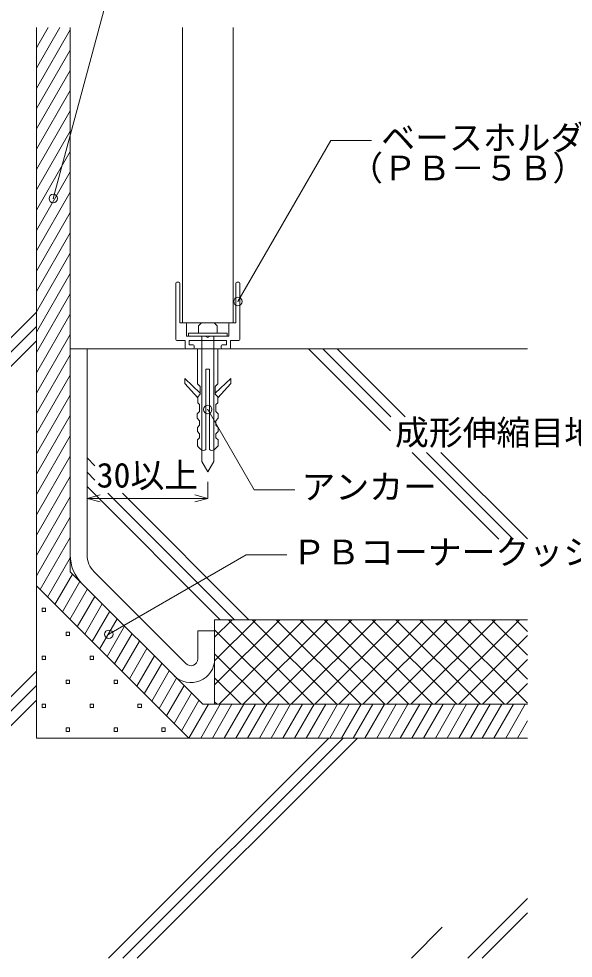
# Model space of a CAD drawing. Units: millimetres, scale not verified. Extents: x -675 to 675, y -471 to 460.
# Drawn here: x -103.6 to 60.1, y -209.9 to 67.6 of the extents above; entities that cross this region are included whole.
import ezdxf
from ezdxf.enums import TextEntityAlignment as Align

# ---------------------------------------------------------------- set-up
doc = ezdxf.new("R2010")
doc.units = ezdxf.units.MM
doc.header["$LTSCALE"] = 5
doc.header["$PDMODE"] = 32
doc.header["$PDSIZE"] = 2.5
doc.layers.add('1-0_芯・寸法線', color=7, linetype='Continuous', lineweight=18)
doc.styles.add('ＭＳ ゴシック', font='')
doc.styles.get('ＭＳ ゴシック').set_extended_font_data('MS Gothic')

msp = doc.modelspace()

# ---------------------------------------------------------------- linework, layer by layer
at = {"layer": '1-0_芯・寸法線'}
for p, q in [((-77.555, 73.787), (-93.427, 14.553)), ((-98.427, 65.071), (-98.427, -144.877)), ((-98.427, 59.076), (-94.966, 65.071)), ((-98.427, 53.076), (-91.502, 65.071)), ((-98.427, 47.076), (-88.427, 64.397)), ((-88.427, -35.741), (-88.427, 65.071)), ((-55.313, 65.071), (-55.313, -22.177)), ((-40.313, 65.071), (-40.313, -22.177)), ((-98.427, 41.076), (-88.427, 58.397)), ((-98.427, 35.076), (-88.427, 52.397)), ((-98.427, 29.076), (-88.427, 46.397)), ((-98.427, 23.076), (-88.427, 40.397)), ((-98.427, 17.076), (-88.427, 34.397)), ((-98.427, 11.076), (-88.427, 28.397)), ((-98.427, 5.076), (-88.427, 22.397)), ((-98.427, -0.924), (-88.427, 16.397)), ((-98.427, -6.924), (-88.427, 10.397)), ((-98.427, -12.924), (-88.427, 4.397)), ((-98.427, -18.924), (-88.427, -1.603)), ((-98.427, -24.924), (-88.427, -7.603)), ((-57.263, -10.477), (-57.263, -27.077)), ((-56.363, -10.177), (-56.963, -10.177)), ((-56.063, -10.477), (-56.063, -22.177)), ((-39.563, -10.477), (-39.563, -22.177)), ((-38.663, -10.177), (-39.263, -10.177)), ((-38.363, -10.477), (-38.363, -27.077)), ((-98.427, -30.924), (-88.427, -13.603)), ((-287.978, -208.61), (-98.427, -19.059)), ((-98.427, -36.924), (-88.427, -19.603)), ((-54.363, -22.177), (-56.063, -22.177)), ((-40.313, -22.177), (-55.313, -22.177)), ((-41.263, -22.177), (-39.563, -22.177)), ((-283.735, -208.61), (-98.427, -23.302)), ((-54.063, -22.477), (-54.063, -26.177)), ((-49.696, -22.201), (-45.93, -22.201)), ((-41.563, -22.477), (-41.563, -26.177)), ((-279.493, -208.61), (-98.427, -27.544)), ((-98.427, -42.924), (-88.427, -25.603)), ((-56.963, -27.377), (-54.513, -27.377)), ((-54.513, -29.577), (-54.513, -27.377)), ((-54.063, -26.177), (-48.563, -26.177)), ((-53.494, -25.2), (-42.132, -25.2)), ((-53.494, -26.177), (-53.494, -25.2)), ((-53.494, -26.177), (-42.132, -26.177)), ((-53.313, -27.377), (-42.313, -27.377)), ((-53.313, -27.377), (-53.313, -28.677)), ((-48.563, -26.177), (-47.813, -26.477)), ((-47.813, -26.477), (-47.063, -26.177)), ((-47.063, -26.177), (-41.563, -26.177)), ((-42.313, -28.677), (-42.313, -27.377)), ((-42.132, -26.177), (-42.132, -25.2)), ((-38.663, -27.377), (-41.113, -27.377)), ((-41.113, -29.577), (-41.113, -27.377)), ((-83.427, -29.877), (-88.427, -29.877)), ((-83.427, -29.877), (-83.427, -90.764)), ((-83.427, -29.877), (-49.563, -29.877)), ((-54.213, -29.877), (-52.113, -29.877)), ((-52.113, -28.677), (-53.313, -28.677)), ((-51.813, -29.577), (-51.813, -28.977)), ((-50.813, -40.21), (-50.813, -29.877)), ((-50.813, -29.877), (-44.813, -29.877)), ((-46.063, -29.877), (46.573, -29.877)), ((-44.813, -40.21), (-44.813, -29.877)), ((-43.813, -28.977), (-43.813, -29.577)), ((-43.513, -28.677), (-42.313, -28.677)), ((-43.513, -29.877), (-41.413, -29.877)), ((-18.059, -29.877), (6.191, -54.128)), ((-13.817, -29.877), (6.218, -49.912)), ((-9.574, -29.877), (10.461, -49.912)), ((-98.427, -48.924), (-88.427, -31.603)), ((-88.427, -35.741), (-88.427, -95.735)), ((-48.351, -59.649), (-48.351, -35.883)), ((-48.351, -35.883), (-47.275, -35.883)), ((-47.275, -59.649), (-47.275, -35.883)), ((-98.427, -54.924), (-88.427, -37.603)), ((-98.427, -60.924), (-88.427, -43.603)), ((-98.427, -66.924), (-88.427, -49.603)), ((-50.909, -50.398), (-50.909, -49.046)), ((-44.717, -50.398), (-44.717, -49.046)), ((-50.884, -54.305), (-50.884, -53.118)), ((-44.742, -54.305), (-44.742, -53.118)), ((-98.427, -72.924), (-88.427, -55.603)), ((12.524, -60.46), (38.122, -86.058)), ((16.766, -60.46), (42.365, -86.058)), ((21.009, -60.46), (46.573, -86.024)), ((-98.427, -78.924), (-88.427, -61.603)), ((-83.427, -62.09), (-81.113, -64.404)), ((-83.427, -66.333), (-81.113, -68.647)), ((-98.427, -84.924), (-88.427, -67.603)), ((-47.813, -74.046), (-47.813, -69.177)), ((-83.427, -70.576), (-44.125, -109.877)), ((-98.427, -90.924), (-88.427, -73.603)), ((-83.427, -74.046), (-79.563, -73.011)), ((-83.427, -74.046), (-47.813, -74.046)), ((-83.427, -74.046), (-79.563, -75.081)), ((-77.276, -72.483), (-39.883, -109.877)), ((-73.034, -72.483), (-35.64, -109.877)), ((-47.813, -74.046), (-51.677, -73.011)), ((-47.813, -74.046), (-51.677, -75.081)), ((-98.427, -96.924), (-88.427, -79.603)), ((-97.312, -100.992), (-88.427, -85.603)), ((-36.442, -90.769), (-77.03, -114.202)), ((-36.442, -90.769), (-24.442, -90.769)), ((-95.115, -103.188), (-88.427, -91.603)), ((-92.919, -105.384), (-87.743, -96.419)), ((-88.427, -95.735), (-49.285, -134.877)), ((-54.199, -122.892), (-81.376, -95.714)), ((-98.427, -99.877), (-53.427, -144.877)), ((-90.723, -107.581), (-85.547, -98.615)), ((-88.527, -109.777), (-83.351, -100.811)), ((-86.331, -111.973), (-81.154, -103.007)), ((-84.135, -114.169), (-78.958, -105.203)), ((-96.699, -106.509), (-95.699, -106.509)), ((-96.699, -107.509), (-96.699, -106.509)), ((-95.699, -107.509), (-96.699, -107.509)), ((-95.699, -106.509), (-95.699, -107.509)), ((-81.938, -116.365), (-76.762, -107.399)), ((-79.742, -118.561), (-74.566, -109.596)), ((-45.785, -134.877), (-45.785, -109.877)), ((-45.785, -129.152), (-26.51, -109.877)), ((-45.785, -122.081), (-33.581, -109.877)), ((-45.785, -115.01), (-40.652, -109.877)), ((-45.785, -109.877), (46.573, -109.877)), ((-44.439, -134.877), (-19.439, -109.877)), ((-41.737, -109.877), (-16.737, -134.877)), ((-37.368, -134.877), (-12.368, -109.877)), ((-34.666, -109.877), (-9.666, -134.877)), ((-30.297, -134.877), (-5.297, -109.877)), ((-27.595, -109.877), (-2.595, -134.877)), ((-23.225, -134.877), (1.775, -109.877)), ((-20.524, -109.877), (4.476, -134.877)), ((-16.154, -134.877), (8.846, -109.877)), ((-13.453, -109.877), (11.547, -134.877)), ((-9.083, -134.877), (15.917, -109.877)), ((-6.382, -109.877), (18.618, -134.877)), ((-2.012, -134.877), (22.988, -109.877)), ((0.689, -109.877), (25.689, -134.877)), ((5.059, -134.877), (30.059, -109.877)), ((7.76, -109.877), (32.76, -134.877)), ((12.13, -134.877), (37.13, -109.877)), ((14.832, -109.877), (39.832, -134.877)), ((19.201, -134.877), (44.201, -109.877)), ((21.903, -109.877), (46.573, -134.548)), ((28.974, -109.877), (46.573, -127.477)), ((36.045, -109.877), (46.573, -120.405)), ((43.116, -109.877), (46.573, -113.334)), ((-89.628, -113.58), (-88.628, -113.58)), ((-89.628, -114.58), (-89.628, -113.58)), ((-88.628, -113.58), (-88.628, -114.58)), ((-77.546, -120.758), (-72.37, -111.792)), ((-45.785, -112.9), (-23.808, -134.877)), ((-88.628, -114.58), (-89.628, -114.58)), ((-75.35, -122.954), (-70.174, -113.988)), ((-73.154, -125.15), (-67.977, -116.184)), ((26.272, -134.877), (46.573, -114.576)), ((-70.958, -127.346), (-65.781, -118.38)), ((-96.699, -120.652), (-95.699, -120.652)), ((-96.699, -121.652), (-96.699, -120.652)), ((-95.699, -121.652), (-96.699, -121.652)), ((-95.699, -120.652), (-95.699, -121.652)), ((-82.557, -120.652), (-81.557, -120.652)), ((-82.557, -121.652), (-82.557, -120.652)), ((-81.557, -121.652), (-82.557, -121.652)), ((-81.557, -120.652), (-81.557, -121.652)), ((-68.762, -129.542), (-63.585, -120.576)), ((-45.785, -119.972), (-30.879, -134.877)), ((33.343, -134.877), (46.573, -121.647)), ((-66.565, -131.738), (-61.389, -122.773)), ((-181.912, -208.61), (-98.427, -125.125)), ((-64.369, -133.934), (-59.193, -124.969)), ((-62.173, -136.131), (-56.997, -127.165)), ((-45.785, -127.043), (-37.95, -134.877)), ((-177.669, -208.61), (-98.427, -129.368)), ((-89.628, -127.723), (-88.628, -127.723)), ((-89.628, -128.723), (-89.628, -127.723)), ((-88.628, -128.723), (-89.628, -128.723)), ((-88.628, -127.723), (-88.628, -128.723)), ((-75.486, -127.723), (-74.486, -127.723)), ((-75.486, -128.723), (-75.486, -127.723)), ((-74.486, -128.723), (-75.486, -128.723)), ((-74.486, -127.723), (-74.486, -128.723)), ((-59.977, -138.327), (-54.801, -129.361)), ((40.414, -134.877), (46.573, -128.718)), ((-57.781, -140.523), (-52.604, -131.557)), ((-173.427, -208.61), (-98.427, -133.61)), ((-96.699, -134.794), (-95.699, -134.794)), ((-96.699, -135.794), (-96.699, -134.794)), ((-95.699, -135.794), (-96.699, -135.794)), ((-95.699, -134.794), (-95.699, -135.794)), ((-82.557, -134.794), (-81.557, -134.794)), ((-82.557, -135.794), (-82.557, -134.794)), ((-81.557, -135.794), (-82.557, -135.794)), ((-81.557, -134.794), (-81.557, -135.794)), ((-68.415, -134.794), (-67.415, -134.794)), ((-68.415, -135.794), (-68.415, -134.794)), ((-67.415, -135.794), (-68.415, -135.794)), ((-67.415, -134.794), (-67.415, -135.794)), ((-55.585, -142.719), (-50.408, -133.753)), ((-53.366, -144.877), (-47.593, -134.877)), ((-49.902, -144.877), (-44.129, -134.877)), ((-49.285, -134.877), (46.573, -134.877)), ((-46.438, -144.877), (-40.665, -134.877)), ((-45.785, -134.114), (-45.021, -134.877)), ((-42.974, -144.877), (-37.201, -134.877)), ((-39.51, -144.877), (-33.736, -134.877)), ((-36.046, -144.877), (-30.272, -134.877)), ((-32.582, -144.877), (-26.808, -134.877)), ((-29.118, -144.877), (-23.344, -134.877)), ((-25.654, -144.877), (-19.88, -134.877)), ((-22.189, -144.877), (-16.416, -134.877)), ((-18.725, -144.877), (-12.952, -134.877)), ((-15.261, -144.877), (-9.488, -134.877)), ((-11.797, -144.877), (-6.024, -134.877)), ((-8.333, -144.877), (-2.56, -134.877)), ((-4.869, -144.877), (0.905, -134.877)), ((-1.405, -144.877), (4.369, -134.877)), ((2.059, -144.877), (7.833, -134.877)), ((5.523, -144.877), (11.297, -134.877)), ((8.987, -144.877), (14.761, -134.877)), ((12.452, -144.877), (18.225, -134.877)), ((15.916, -144.877), (21.689, -134.877)), ((19.38, -144.877), (25.153, -134.877)), ((22.844, -144.877), (28.617, -134.877)), ((26.308, -144.877), (32.081, -134.877)), ((29.772, -144.877), (35.546, -134.877)), ((33.236, -144.877), (39.01, -134.877)), ((36.7, -144.877), (42.474, -134.877)), ((40.164, -144.877), (45.938, -134.877)), ((43.628, -144.877), (46.573, -139.776)), ((-89.628, -141.865), (-88.628, -141.865)), ((-89.628, -142.865), (-89.628, -141.865)), ((-88.628, -142.865), (-89.628, -142.865)), ((-88.628, -141.865), (-88.628, -142.865)), ((-75.486, -141.865), (-74.486, -141.865)), ((-75.486, -142.865), (-75.486, -141.865)), ((-74.486, -142.865), (-75.486, -142.865)), ((-74.486, -141.865), (-74.486, -142.865)), ((-61.344, -141.865), (-60.344, -141.865)), ((-61.344, -142.865), (-61.344, -141.865)), ((-60.344, -142.865), (-61.344, -142.865)), ((-60.344, -141.865), (-60.344, -142.865)), ((-98.427, -144.877), (46.573, -144.877)), ((-77.113, -209.877), (-12.113, -144.877)), ((-72.87, -209.877), (-7.87, -144.877)), ((-68.627, -209.877), (-3.627, -144.877)), ((28.953, -209.877), (46.573, -192.257)), ((33.196, -209.877), (46.573, -196.5)), ((12.3, -209.877), (21.435, -200.742))]:
    msp.add_line(p, q, dxfattribs=at)
for points in [[(-38.913, -15.877), (-11.476, 31.645), (0.524, 31.645)], [(-50.568, -25.2), (-50.568, -23.072), (-49.696, -22.201)], [(-45.058, -25.2), (-45.058, -23.072), (-45.93, -22.201)], [(-47.813, -66.177), (-49.563, -63.146), (-49.563, -26.177)], [(-47.813, -66.177), (-46.063, -63.146), (-46.063, -26.177)], [(-50.044, -42.93), (-54.58, -38.676), (-54.58, -40.069), (-50.777, -44.308)], [(-45.582, -42.93), (-41.046, -38.676), (-41.046, -40.069), (-44.849, -44.308)], [(-50.777, -45.791), (-50.777, -44.012), (-50.044, -43.28), (-50.044, -40.978), (-50.813, -40.21)], [(-44.849, -45.791), (-44.849, -44.012), (-45.582, -43.28), (-45.582, -40.978), (-44.813, -40.21)], [(-50.909, -49.046), (-50.22, -48.355), (-50.22, -46.349), (-50.777, -45.791)], [(-44.717, -49.046), (-45.406, -48.355), (-45.406, -46.349), (-44.849, -45.791)], [(-47.813, -47.803), (-34.139, -71.488), (-22.139, -71.488)], [(-50.884, -53.118), (-50.22, -52.458), (-50.22, -51.154), (-50.909, -50.398)], [(-44.742, -53.118), (-45.406, -52.458), (-45.406, -51.154), (-44.717, -50.398)], [(-50.22, -56.118), (-50.22, -54.968), (-50.884, -54.305)], [(-45.406, -56.118), (-45.406, -54.968), (-44.742, -54.305)], [(-50.868, -58.493), (-50.868, -56.765), (-50.22, -56.118)], [(-44.758, -58.493), (-44.758, -56.765), (-45.406, -56.118)], [(-50.785, -121.477), (-50.785, -113.171), (-45.785, -113.171)]]:
    msp.add_lwpolyline(points, dxfattribs=at)
for centre, radius, start, end in [((-56.963, -10.477), 0.3, 90, 180), ((-56.363, -10.477), 0.3, 0, 90), ((-39.263, -10.477), 0.3, 90, 180), ((-38.663, -10.477), 0.3, 0, 90), ((-54.363, -22.477), 0.3, 0, 90), ((-41.263, -22.477), 0.3, 90, 180), ((-56.963, -27.077), 0.3, 180, 270), ((-38.663, -27.077), 0.3, 270, 0), ((-54.213, -29.577), 0.3, 180, 270), ((-52.113, -28.977), 0.3, 0, 90), ((-52.113, -29.577), 0.3, 270, 0), ((-43.513, -28.977), 0.3, 90, 180), ((-43.513, -29.577), 0.3, 180, 270), ((-41.413, -29.577), 0.3, 270, 0), ((-47.427, -56.284), 4.089, 212.69021, 236.46874), ((-49.05, -58.69), 1.187, 237.63371, 306.10756), ((-46.576, -58.69), 1.187, 233.89244, 302.36629), ((-48.199, -56.284), 4.089, 303.53126, 327.30979), ((-76.427, -90.764), 12, 180, 225), ((-76.427, -90.764), 7, 180, 225), ((-52.785, -121.477), 7, 225, 0), ((-52.785, -121.477), 2, 225, 0)]:
    msp.add_arc(centre, radius, start, end, dxfattribs=at)
for p in [(-93.427, 14.553), (-38.913, -15.877), (-47.813, -47.803), (-77.03, -114.202)]:
    msp.add_point(p, dxfattribs=at)

# ---------------------------------------------------------------- texts
at = {"layer": '1-0_芯・寸法線', "style": 'ＭＳ ゴシック'}
for s, p in [('ベースホルダー', (3.393, 26.645)), ('（ＰＢ－５Ｂ）', (-6.061, 17.674)), ('成形伸縮目地材', (7.453, -60.444)), ('30以上', (-80.62, -73.046)), ('アンカー', (-20.152, -76.488)), ('ＰＢコーナークッション', (-22.88, -95.769))]:
    msp.add_text(s, height=7.331, dxfattribs=at).set_placement(p, align=Align.BOTTOM_LEFT)

doc.saveas('drawing.dxf')
